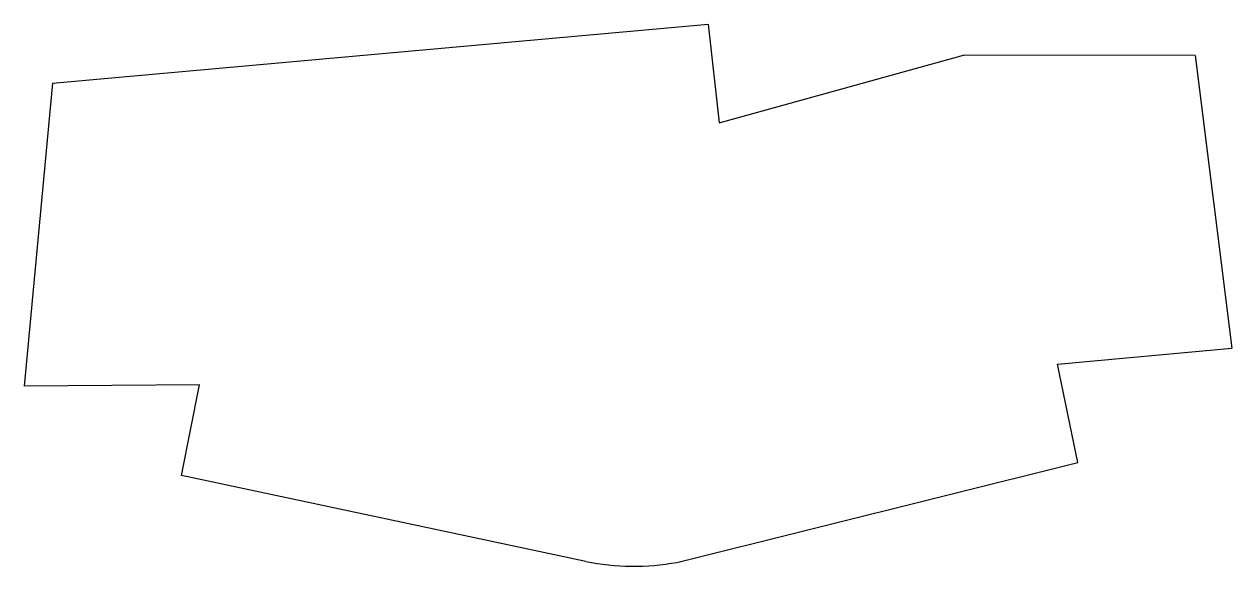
# Model space of a CAD drawing. Extents: x 82 to 739, y -425 to -129.
import ezdxf

# ---------------------------------------------------------------- set-up
doc = ezdxf.new("R2010")
doc.units = 0
doc.layers.get('0').update_dxf_attribs({"linetype": 'CONTINUOUS'})

msp = doc.modelspace()

# ---------------------------------------------------------------- linework, layer by layer
at = {"color": 7}
for points in [[(97.04447, -161.44652), (453.861985, -129.391576)], [(453.861985, -129.391576), (459.814747, -183.108166)], [(459.814747, -183.108166), (592.842215, -146.276259)], [(718.974798, -146.45913), (592.842215, -146.276259)], [(718.974798, -146.45913), (738.887778, -305.496592)], [(97.04447, -161.44652), (81.696434, -326.265097)], [(644.011133, -314.249958), (738.887778, -305.496592)], [(655.068047, -367.783426), (644.011133, -314.249958)], [(177.181825, -325.447103), (81.696434, -326.265097)], [(387.331115, -421.554637), (167.403249, -374.877502), (177.181825, -325.447103)], [(436.829859, -422.069097), (655.068047, -367.783426)]]:
    msp.add_lwpolyline(points, dxfattribs=at)
msp.add_open_spline([(387.331115, -421.554637), (403.648465, -424.866505), (420.447198, -425.041101), (436.829859, -422.069097)], degree=3, dxfattribs=at)

doc.saveas('drawing.dxf')
